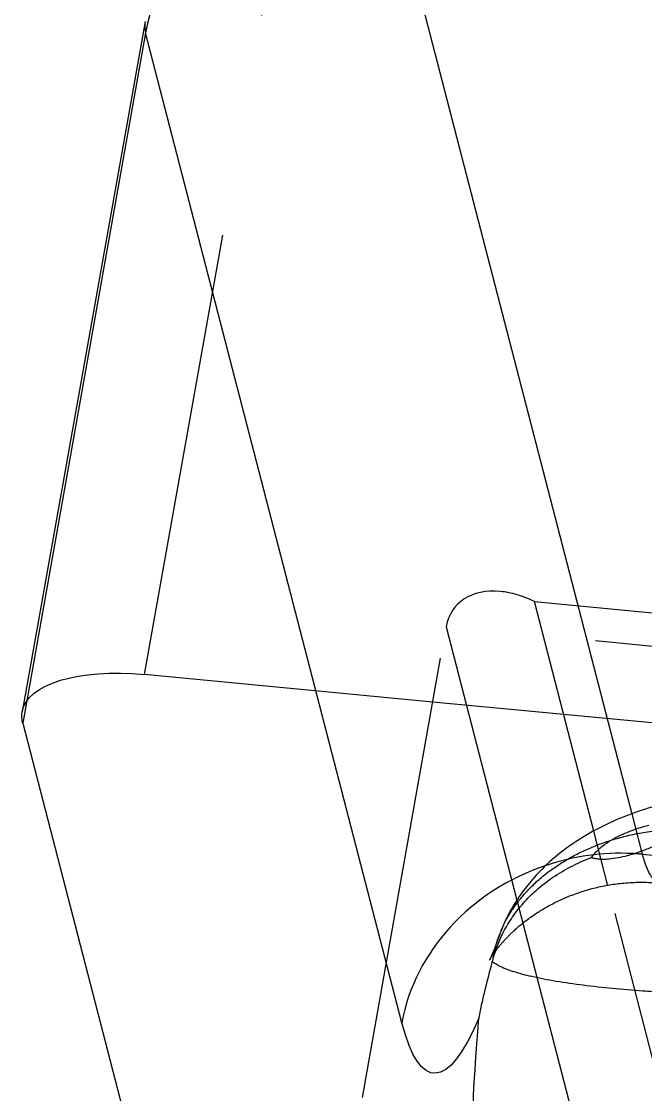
# Model space of a CAD drawing. Header units: millimetres. Extents: x -15 to 73, y -25 to 105.
# Drawn here: x -15.2 to -6.32, y 60.7 to 75.97 of the extents above; entities that cross this region are included whole.
import ezdxf

# ---------------------------------------------------------------- set-up
doc = ezdxf.new("R2010")
doc.units = ezdxf.units.MM
doc.linetypes.add('HIDDEN', pattern=[9.525, 6.35, -3.175])
doc.layers.get('0').update_dxf_attribs({"color": 253, "lineweight": 70, "true_color": 0x8faf8f})
doc.layers.add('Hidden', color=98, linetype='HIDDEN', lineweight=70, true_color=0x054805)

msp = doc.modelspace()

# ---------------------------------------------------------------- linework, layer by layer
at = {"color": 98, "lineweight": -3, "true_color": 0x054805}
for p, q in [((-10.014, 78.204), (-6.517, 64.693)), ((-13.44, 75.969), (-15.189, 66.146)), ((-13.433, 75.805), (-15.181, 65.983)), ((-9.787, 61.718), (-13.433, 75.805)), ((-15.181, 65.983), (-6.523, 32.526)), ((-8.416, 62.924), (-8.382, 63.015))]:
    msp.add_line(p, q, dxfattribs=at)
for centre, major_axis, ratio, start_param, end_param in [((-10.491, 75.525), (2.904, 0.752), 0.890633, 1.183586, 2.754383), ((-11.471, 75.618), (-1.969, 0.35), 0.421057, 6.283083, 6.47364), ((-6.845, 61.438), (2.904, 0.752), 0.890633, 1.64783, 2.754383)]:
    msp.add_ellipse(centre, major_axis=major_axis, ratio=ratio, start_param=start_param, end_param=end_param, dxfattribs=at)
at = {"color": 98, "lineweight": -3, "true_color": 0x054805, "extrusion": (-1.59014e-17, 2.83044e-18, -1)}
msp.add_ellipse((-13.22, 65.795), major_axis=(1.969, -0.35), ratio=0.421057, start_param=2.951138, end_param=3.141593, dxfattribs=at)
at = {"color": 98, "lineweight": -3, "true_color": 0x054805, "extrusion": (-1.90893e-17, -5.39415e-17, -1)}
for centre, major_axis, start_param, end_param in [((-8.675, 67.969), (0.665, 6.968), 2.64662, 3.583213), ((-7.744, 61.962), (0.513, 5.376), 3.583213, 4.662671)]:
    msp.add_ellipse(centre, major_axis=major_axis, ratio=0.171706, start_param=start_param, end_param=end_param, dxfattribs=at)
at = {"color": 98, "lineweight": -3, "true_color": 0x054805}
for points, knots in [([(-6.075, 64.831), (-6.076, 64.831), (-6.216, 64.795), (-6.492, 64.711), (-6.89, 64.545), (-7.267, 64.337), (-7.611, 64.086), (-7.908, 63.799), (-8.149, 63.486), (-8.314, 63.192), (-8.387, 63.002), (-8.415, 62.928)], [0, 0, 0, 0, 0.000718, 0.138375, 0.274909, 0.412058, 0.548223, 0.67992, 0.805359, 0.924567, 1, 1, 1, 1]), ([(-6.275, 64.528), (-6.328, 64.513), (-6.435, 64.484), (-6.58, 64.43), (-6.71, 64.371), (-6.812, 64.316), (-6.894, 64.262), (-6.957, 64.214), (-7.012, 64.166), (-7.058, 64.119), (-7.083, 64.087), (-7.095, 64.071)], [0, 0, 0, 0, 0.171947, 0.347182, 0.486036, 0.621828, 0.709469, 0.793398, 0.871908, 0.938551, 1, 1, 1, 1]), ([(-7.095, 64.071), (-7.085, 64.068), (-7.054, 64.06), (-6.997, 64.052), (-6.922, 64.048), (-6.826, 64.052), (-6.71, 64.069), (-6.564, 64.102), (-6.406, 64.151), (-6.281, 64.2), (-6.213, 64.231), (-6.2, 64.237)], [0, 0, 0, 0, 0.031446, 0.105318, 0.186893, 0.274773, 0.416027, 0.5661, 0.75794, 0.952921, 1, 1, 1, 1]), ([(-8.487, 62.637), (-8.468, 62.701), (-8.429, 62.831), (-8.337, 63.03), (-8.216, 63.23), (-8.061, 63.427), (-7.872, 63.618), (-7.645, 63.793), (-7.384, 63.947), (-7.196, 64.032), (-7.098, 64.07), (-7.095, 64.071)], [0, 0, 0, 0, 0.097413, 0.195965, 0.314617, 0.435445, 0.557415, 0.701802, 0.848403, 0.995367, 1, 1, 1, 1]), ([(-8.417, 62.923), (-8.421, 62.91), (-8.443, 62.846), (-8.478, 62.752), (-8.516, 62.662), (-8.534, 62.623), (-8.539, 62.614), (-8.539, 62.614)], [0, 0, 0, 0, 0.11551, 0.613566, 0.904682, 0.999634, 1, 1, 1, 1]), ([(-8.487, 62.637), (-8.487, 62.64), (-8.472, 62.734), (-8.448, 62.83), (-8.418, 62.92), (-8.416, 62.924)], [0, 0, 0, 0, 0.03752, 0.959274, 1, 1, 1, 1]), ([(-8.501, 62.586), (-8.5, 62.59), (-8.497, 62.598), (-8.494, 62.611), (-8.49, 62.624), (-8.488, 62.632), (-8.487, 62.637)], [0, 0, 0, 0, 0.245245, 0.493688, 0.745423, 1, 1, 1, 1]), ([(-8.691, 61.783), (-8.691, 61.786), (-8.677, 61.856), (-8.649, 61.993), (-8.588, 62.258), (-8.536, 62.454), (-8.501, 62.586)], [0, 0, 0, 0, 0.012232, 0.259209, 0.506213, 1, 1, 1, 1]), ([(-5.168, 62.123), (-5.209, 62.123), (-5.339, 62.124), (-5.556, 62.128), (-5.822, 62.138), (-6.09, 62.152), (-6.414, 62.173), (-6.787, 62.204), (-7.2, 62.249), (-7.583, 62.304), (-7.911, 62.365), (-8.176, 62.436), (-8.366, 62.503), (-8.464, 62.563), (-8.501, 62.586)], [0, 0, 0, 0, 0.036784, 0.114509, 0.192438, 0.27246, 0.35147, 0.479881, 0.60358, 0.719025, 0.822961, 0.898611, 0.961865, 1, 1, 1, 1])]:
    msp.add_open_spline(points, degree=3, knots=knots, dxfattribs=at)
at = {"layer": 'Hidden', "lineweight": -3}
for p, q in [((-13.448, 66.676), (-11.699, 76.499)), ((0.496, 67.009), (-8.386, 67.857)), ((-7.057, 64.444), (-7.903, 67.715)), ((-7.903, 67.715), (0.293, 66.932)), ((-10.349, 60.658), (-9.157, 67.355)), ((-9.157, 67.355), (-8.15, 63.466)), ((-0.714, 66.55), (-9.157, 67.355)), ((-9.347, 66.284), (-13.448, 66.676)), ((-5.7, 65.936), (-9.347, 66.284)), ((-6.517, 64.693), (-6.368, 64.117)), ((-6.857, 63.67), (-7.057, 64.444)), ((-6.368, 64.117), (25.014, 61.121)), ((-2.777, 47.905), (-6.857, 63.67)), ((-8.15, 63.466), (-8.065, 63.137)), ((-8.065, 63.137), (-3.802, 46.665))]:
    msp.add_line(p, q, dxfattribs=at)
for centre, major_axis, ratio, start_param, end_param in [((-8.062, 66.822), (0.963, -0.821), 0.663591, 2.3834, 3.512576), ((-8.062, 66.822), (0.963, -0.821), 0.663591, 1.941779, 2.3834), ((-6.845, 61.438), (2.904, 0.752), 0.890633, 1.233333, 1.64783), ((-6.845, 61.438), (2.904, 0.752), 0.890633, 1.183586, 1.233333), ((-5.732, 67.689), (-0.38, -3.982), 0.171706, 5.841565, 6.283251)]:
    msp.add_ellipse(centre, major_axis=major_axis, ratio=ratio, start_param=start_param, end_param=end_param, dxfattribs=at)
at = {"layer": 'Hidden', "lineweight": -3, "extrusion": (-1.59014e-17, 2.83044e-18, -1)}
msp.add_ellipse((-13.22, 65.795), major_axis=(1.969, -0.35), ratio=0.421057, start_param=3.141593, end_param=4.521935, dxfattribs=at)
at = {"layer": 'Hidden', "lineweight": -3}
for points, knots in [([(-8.382, 63.015), (-8.358, 63.069), (-8.293, 63.214), (-8.148, 63.435), (-7.931, 63.683), (-7.653, 63.915), (-7.325, 64.115), (-6.964, 64.274), (-6.561, 64.394), (-6.109, 64.473), (-5.786, 64.478), (-5.621, 64.48)], [0, 0, 0, 0, 0.053373, 0.143432, 0.238845, 0.350793, 0.470319, 0.585891, 0.707425, 0.850409, 1, 1, 1, 1]), ([(-8.352, 62.868), (-8.308, 62.915), (-8.205, 63.025), (-8.004, 63.194), (-7.737, 63.371), (-7.406, 63.531), (-7.033, 63.651), (-6.614, 63.721), (-6.302, 63.724), (-6.131, 63.708), (-6.113, 63.707)], [0, 0, 0, 0, 0.077214, 0.181908, 0.317422, 0.465623, 0.625155, 0.791205, 0.978437, 1, 1, 1, 1]), ([(-8.539, 62.614), (-8.536, 62.619), (-8.523, 62.643), (-8.491, 62.692), (-8.435, 62.77), (-8.384, 62.831), (-8.353, 62.867), (-8.352, 62.868)], [0, 0, 0, 0, 0.062372, 0.25167, 0.554859, 0.976654, 1, 1, 1, 1])]:
    msp.add_open_spline(points, degree=3, knots=knots, dxfattribs=at)

doc.saveas('drawing.dxf')
